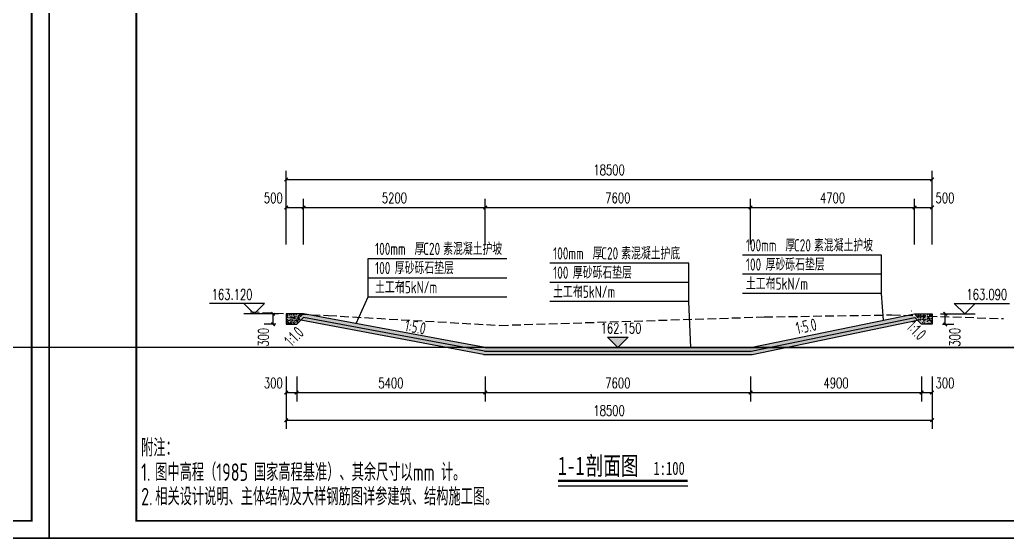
# Model space of a CAD drawing. Header units: millimetres. Extents: x -725 to 2274960, y -506 to 2980382.
# Drawn here: x 2116443 to 2144731, y 2656332 to 2671182 of the extents above; entities that cross this region are included whole.
import ezdxf

# ---------------------------------------------------------------- set-up
doc = ezdxf.new("R2010")
doc.units = ezdxf.units.MM
doc.header["$LTSCALE"] = 1000
doc.linetypes.add('DASH', pattern=[0.35, 0.25, -0.1])
for name, color, linetype in [('DIM_ELEV', 3, 'Continuous'), ('DIM_SYMB', 3, 'Continuous'), ('PUB_DIM', 3, 'Continuous'), ('PUB_TITLE', 4, 'Continuous'), ('YHG_文字', 7, 'Continuous'), ('YHJ_剖面_梁板', 4, 'Continuous'), ('YHJ_文字_公文、说明', 7, 'Continuous')]:
    doc.layers.add(name, color=color, linetype=linetype)
doc.styles.add('_TCH_DIM', font='SIMPLEX', dxfattribs={"bigfont": 'GBCBIG'})
doc.styles.add('_TCH_DIM_T3', font='SIMPLEX', dxfattribs={"width": 0.705882, "bigfont": 'GBCBIG'})
doc.styles.add('biaotilan', font='', dxfattribs={"width": 0.7})
doc.styles.add('TSSD_Rein', font='tssdeng.shx', dxfattribs={"width": 0.7, "bigfont": 'hztxt.shx'})
doc.styles.get('biaotilan').set_extended_font_data('SimSun')
doc.dimstyles.new('_TCH_ARCH_MM_M&&100', dxfattribs={"dimtxt": 297.5, "dimasz": 100, "dimexe": 250, "dimexo": 300, "dimgap": 126.25, "dimtad": 1, "dimdec": 0, "dimzin": 0, "dimdsep": 46, "dimtxsty": '_TCH_DIM_T3', "dimblk": 'ARCHTICK', "dimcen": 0.09, "dimclrt": 7, "dimazin": 2, "dimtfac": 1, "dimtdec": 0, "dimtix": 1, "dimtmove": 2, "dimatfit": 3, "dimfxl": 75, "dimtolj": 1, "dimtzin": 0, "dimarcsym": 0})

# ---------------------------------------------------------------- blocks, each defined once
blk = doc.blocks.new('HAYJZ A3')
blk.add_lwpolyline([(4975, -403417), (46975, -403417), (46975, -433117), (4975, -433117), (4975, -403417)])
at = {"const_width": 50}
blk.add_lwpolyline([(7475, -403917), (46475, -403917), (46475, -432617), (7475, -432617), (7475, -403917)], dxfattribs=at)
at = {"layer": 'PUB_TITLE'}
blk.add_lwpolyline([(4975, -433117), (46975, -433117), (46975, -403417), (4975, -403417)], close=True, dxfattribs=at)
blk = doc.blocks.new('_ArchTick')
at = {"color": 0, "linetype": 'ByBlock', "const_width": 0.4}
blk.add_lwpolyline([(-0.5, -0.5), (0.5, 0.5)], dxfattribs=at)
blk = doc.blocks.new('*D341')
at = {"layer": 'Defpoints', "color": 0, "transparency": 16777216}
for p in [(2142576, 2662760), (2142954, 2662760), (2142576, 2662460)]:
    blk.add_point(p, dxfattribs=at)
at = {"layer": 'PUB_DIM', "color": 0, "lineweight": -2, "transparency": 16777216}
for p, q in [((2142876, 2662760), (2143204, 2662760)), ((2142954, 2662460), (2142954, 2662760)), ((2142876, 2662460), (2143204, 2662460))]:
    blk.add_line(p, q, dxfattribs=at)
at = {"layer": 'PUB_DIM', "color": 0, "lineweight": -2, "transparency": 16777216, "xscale": 100, "yscale": 100, "zscale": 100}
for p, rotation in [((2142954, 2662760), 90), ((2142954, 2662460), 270)]:
    blk.add_blockref('_ArchTick', p, dxfattribs=dict(at, rotation=rotation))
at = {"layer": 'PUB_DIM', "color": 7, "transparency": 16777216, "insert": (2143229, 2662090), "char_height": 297.5, "attachment_point": 5, "rotation": 90, "style": '_TCH_DIM_T3'}
blk.add_mtext('\\A1;300', dxfattribs=at)
blk = doc.blocks.new('*D342')
at = {"layer": 'Defpoints', "color": 0, "transparency": 16777216}
for p in [(2124576, 2665805), (2124076, 2664447), (2124576, 2664447)]:
    blk.add_point(p, dxfattribs=at)
at = {"layer": 'PUB_DIM', "color": 0, "lineweight": -2, "transparency": 16777216}
for p, q in [((2124076, 2664747), (2124076, 2666055)), ((2124576, 2664747), (2124576, 2666055)), ((2124076, 2665805), (2124576, 2665805))]:
    blk.add_line(p, q, dxfattribs=at)
at = {"layer": 'PUB_DIM', "color": 0, "lineweight": -2, "transparency": 16777216, "xscale": 100, "yscale": 100, "zscale": 100, "rotation": 180}
blk.add_blockref('_ArchTick', (2124076, 2665805), dxfattribs=at)
at = {"layer": 'PUB_DIM', "color": 0, "lineweight": -2, "transparency": 16777216, "xscale": 100, "yscale": 100, "zscale": 100}
blk.add_blockref('_ArchTick', (2124576, 2665805), dxfattribs=at)
at = {"layer": 'PUB_DIM', "color": 7, "transparency": 16777216, "insert": (2123706, 2666080), "char_height": 297.5, "attachment_point": 5, "style": '_TCH_DIM_T3'}
blk.add_mtext('\\A1;500', dxfattribs=at)
blk = doc.blocks.new('*D343')
at = {"layer": 'Defpoints', "color": 0, "transparency": 16777216}
for p in [(2129776, 2665805), (2124576, 2664447), (2129776, 2664447)]:
    blk.add_point(p, dxfattribs=at)
at = {"layer": 'PUB_DIM', "color": 0, "lineweight": -2, "transparency": 16777216}
for p, q in [((2124576, 2664747), (2124576, 2666055)), ((2129776, 2664747), (2129776, 2666055)), ((2124576, 2665805), (2129776, 2665805))]:
    blk.add_line(p, q, dxfattribs=at)
at = {"layer": 'PUB_DIM', "color": 0, "lineweight": -2, "transparency": 16777216, "xscale": 100, "yscale": 100, "zscale": 100, "rotation": 180}
blk.add_blockref('_ArchTick', (2124576, 2665805), dxfattribs=at)
at = {"layer": 'PUB_DIM', "color": 0, "lineweight": -2, "transparency": 16777216, "xscale": 100, "yscale": 100, "zscale": 100}
blk.add_blockref('_ArchTick', (2129776, 2665805), dxfattribs=at)
at = {"layer": 'PUB_DIM', "color": 7, "transparency": 16777216, "insert": (2127176, 2666080), "char_height": 297.5, "attachment_point": 5, "style": '_TCH_DIM_T3'}
blk.add_mtext('\\A1;5200', dxfattribs=at)
blk = doc.blocks.new('*D344')
at = {"layer": 'Defpoints', "color": 0, "transparency": 16777216}
for p in [(2137376, 2665805), (2129776, 2664447), (2137376, 2664447)]:
    blk.add_point(p, dxfattribs=at)
at = {"layer": 'PUB_DIM', "color": 0, "lineweight": -2, "transparency": 16777216}
for p, q in [((2129776, 2664747), (2129776, 2666055)), ((2137376, 2664747), (2137376, 2666055)), ((2129776, 2665805), (2137376, 2665805))]:
    blk.add_line(p, q, dxfattribs=at)
at = {"layer": 'PUB_DIM', "color": 0, "lineweight": -2, "transparency": 16777216, "xscale": 100, "yscale": 100, "zscale": 100, "rotation": 180}
blk.add_blockref('_ArchTick', (2129776, 2665805), dxfattribs=at)
at = {"layer": 'PUB_DIM', "color": 0, "lineweight": -2, "transparency": 16777216, "xscale": 100, "yscale": 100, "zscale": 100}
blk.add_blockref('_ArchTick', (2137376, 2665805), dxfattribs=at)
at = {"layer": 'PUB_DIM', "color": 7, "transparency": 16777216, "insert": (2133576, 2666080), "char_height": 297.5, "attachment_point": 5, "style": '_TCH_DIM_T3'}
blk.add_mtext('\\A1;7600', dxfattribs=at)
blk = doc.blocks.new('*D345')
at = {"layer": 'Defpoints', "color": 0, "transparency": 16777216}
for p in [(2142076, 2665805), (2137376, 2664447), (2142076, 2664447)]:
    blk.add_point(p, dxfattribs=at)
at = {"layer": 'PUB_DIM', "color": 0, "lineweight": -2, "transparency": 16777216}
for p, q in [((2137376, 2664747), (2137376, 2666055)), ((2142076, 2664747), (2142076, 2666055)), ((2137376, 2665805), (2142076, 2665805))]:
    blk.add_line(p, q, dxfattribs=at)
at = {"layer": 'PUB_DIM', "color": 0, "lineweight": -2, "transparency": 16777216, "xscale": 100, "yscale": 100, "zscale": 100, "rotation": 180}
blk.add_blockref('_ArchTick', (2137376, 2665805), dxfattribs=at)
at = {"layer": 'PUB_DIM', "color": 0, "lineweight": -2, "transparency": 16777216, "xscale": 100, "yscale": 100, "zscale": 100}
blk.add_blockref('_ArchTick', (2142076, 2665805), dxfattribs=at)
at = {"layer": 'PUB_DIM', "color": 7, "transparency": 16777216, "insert": (2139726, 2666080), "char_height": 297.5, "attachment_point": 5, "style": '_TCH_DIM_T3'}
blk.add_mtext('\\A1;4700', dxfattribs=at)
blk = doc.blocks.new('*D346')
at = {"layer": 'Defpoints', "color": 0, "transparency": 16777216}
for p in [(2142576, 2665805), (2142076, 2664447), (2142576, 2664447)]:
    blk.add_point(p, dxfattribs=at)
at = {"layer": 'PUB_DIM', "color": 0, "lineweight": -2, "transparency": 16777216}
for p, q in [((2142076, 2664747), (2142076, 2666055)), ((2142576, 2664747), (2142576, 2666055)), ((2142076, 2665805), (2142576, 2665805))]:
    blk.add_line(p, q, dxfattribs=at)
at = {"layer": 'PUB_DIM', "color": 0, "lineweight": -2, "transparency": 16777216, "xscale": 100, "yscale": 100, "zscale": 100, "rotation": 180}
blk.add_blockref('_ArchTick', (2142076, 2665805), dxfattribs=at)
at = {"layer": 'PUB_DIM', "color": 0, "lineweight": -2, "transparency": 16777216, "xscale": 100, "yscale": 100, "zscale": 100}
blk.add_blockref('_ArchTick', (2142576, 2665805), dxfattribs=at)
at = {"layer": 'PUB_DIM', "color": 7, "transparency": 16777216, "insert": (2142946, 2666080), "char_height": 297.5, "attachment_point": 5, "style": '_TCH_DIM_T3'}
blk.add_mtext('\\A1;500', dxfattribs=at)
blk = doc.blocks.new('*D347')
at = {"layer": 'Defpoints', "color": 0, "transparency": 16777216}
for p in [(2123698, 2662760), (2124076, 2662760), (2124076, 2662460)]:
    blk.add_point(p, dxfattribs=at)
at = {"layer": 'PUB_DIM', "color": 0, "lineweight": -2, "transparency": 16777216}
for p, q in [((2123776, 2662760), (2123448, 2662760)), ((2123698, 2662460), (2123698, 2662760)), ((2123776, 2662460), (2123448, 2662460))]:
    blk.add_line(p, q, dxfattribs=at)
at = {"layer": 'PUB_DIM', "color": 0, "lineweight": -2, "transparency": 16777216, "xscale": 100, "yscale": 100, "zscale": 100}
for p, rotation in [((2123698, 2662760), 90), ((2123698, 2662460), 270)]:
    blk.add_blockref('_ArchTick', p, dxfattribs=dict(at, rotation=rotation))
at = {"layer": 'PUB_DIM', "color": 7, "transparency": 16777216, "insert": (2123423, 2662090), "char_height": 297.5, "attachment_point": 5, "rotation": 90, "style": '_TCH_DIM_T3'}
blk.add_mtext('\\A1;300', dxfattribs=at)
blk = doc.blocks.new('*D348')
at = {"layer": 'Defpoints', "color": 0, "transparency": 16777216}
for p in [(2142276, 2661267), (2142576, 2661267), (2142576, 2660503)]:
    blk.add_point(p, dxfattribs=at)
at = {"layer": 'PUB_DIM', "color": 0, "lineweight": -2, "transparency": 16777216}
for p, q in [((2142276, 2660967), (2142276, 2660253)), ((2142576, 2660967), (2142576, 2660253)), ((2142276, 2660503), (2142576, 2660503))]:
    blk.add_line(p, q, dxfattribs=at)
at = {"layer": 'PUB_DIM', "color": 0, "lineweight": -2, "transparency": 16777216, "xscale": 100, "yscale": 100, "zscale": 100, "rotation": 180}
blk.add_blockref('_ArchTick', (2142276, 2660503), dxfattribs=at)
at = {"layer": 'PUB_DIM', "color": 0, "lineweight": -2, "transparency": 16777216, "xscale": 100, "yscale": 100, "zscale": 100}
blk.add_blockref('_ArchTick', (2142576, 2660503), dxfattribs=at)
at = {"layer": 'PUB_DIM', "color": 7, "transparency": 16777216, "insert": (2142946, 2660778), "char_height": 297.5, "attachment_point": 5, "style": '_TCH_DIM_T3'}
blk.add_mtext('\\A1;300', dxfattribs=at)
blk = doc.blocks.new('*D349')
at = {"layer": 'Defpoints', "color": 0, "transparency": 16777216}
for p in [(2137376, 2661267), (2142276, 2661267), (2142276, 2660503)]:
    blk.add_point(p, dxfattribs=at)
at = {"layer": 'PUB_DIM', "color": 0, "lineweight": -2, "transparency": 16777216}
for p, q in [((2137376, 2660967), (2137376, 2660253)), ((2142276, 2660967), (2142276, 2660253)), ((2137376, 2660503), (2142276, 2660503))]:
    blk.add_line(p, q, dxfattribs=at)
at = {"layer": 'PUB_DIM', "color": 0, "lineweight": -2, "transparency": 16777216, "xscale": 100, "yscale": 100, "zscale": 100, "rotation": 180}
blk.add_blockref('_ArchTick', (2137376, 2660503), dxfattribs=at)
at = {"layer": 'PUB_DIM', "color": 0, "lineweight": -2, "transparency": 16777216, "xscale": 100, "yscale": 100, "zscale": 100}
blk.add_blockref('_ArchTick', (2142276, 2660503), dxfattribs=at)
at = {"layer": 'PUB_DIM', "color": 7, "transparency": 16777216, "insert": (2139826, 2660778), "char_height": 297.5, "attachment_point": 5, "style": '_TCH_DIM_T3'}
blk.add_mtext('\\A1;4900', dxfattribs=at)
blk = doc.blocks.new('*D350')
at = {"layer": 'Defpoints', "color": 0, "transparency": 16777216}
for p in [(2129776, 2661267), (2137376, 2661267), (2137376, 2660503)]:
    blk.add_point(p, dxfattribs=at)
at = {"layer": 'PUB_DIM', "color": 0, "lineweight": -2, "transparency": 16777216}
for p, q in [((2129776, 2660967), (2129776, 2660253)), ((2137376, 2660967), (2137376, 2660253)), ((2129776, 2660503), (2137376, 2660503))]:
    blk.add_line(p, q, dxfattribs=at)
at = {"layer": 'PUB_DIM', "color": 0, "lineweight": -2, "transparency": 16777216, "xscale": 100, "yscale": 100, "zscale": 100, "rotation": 180}
blk.add_blockref('_ArchTick', (2129776, 2660503), dxfattribs=at)
at = {"layer": 'PUB_DIM', "color": 0, "lineweight": -2, "transparency": 16777216, "xscale": 100, "yscale": 100, "zscale": 100}
blk.add_blockref('_ArchTick', (2137376, 2660503), dxfattribs=at)
at = {"layer": 'PUB_DIM', "color": 7, "transparency": 16777216, "insert": (2133576, 2660778), "char_height": 297.5, "attachment_point": 5, "style": '_TCH_DIM_T3'}
blk.add_mtext('\\A1;7600', dxfattribs=at)
blk = doc.blocks.new('*D351')
at = {"layer": 'Defpoints', "color": 0, "transparency": 16777216}
for p in [(2124376, 2661267), (2129776, 2661267), (2129776, 2660503)]:
    blk.add_point(p, dxfattribs=at)
at = {"layer": 'PUB_DIM', "color": 0, "lineweight": -2, "transparency": 16777216}
for p, q in [((2124376, 2660967), (2124376, 2660253)), ((2129776, 2660967), (2129776, 2660253)), ((2124376, 2660503), (2129776, 2660503))]:
    blk.add_line(p, q, dxfattribs=at)
at = {"layer": 'PUB_DIM', "color": 0, "lineweight": -2, "transparency": 16777216, "xscale": 100, "yscale": 100, "zscale": 100, "rotation": 180}
blk.add_blockref('_ArchTick', (2124376, 2660503), dxfattribs=at)
at = {"layer": 'PUB_DIM', "color": 0, "lineweight": -2, "transparency": 16777216, "xscale": 100, "yscale": 100, "zscale": 100}
blk.add_blockref('_ArchTick', (2129776, 2660503), dxfattribs=at)
at = {"layer": 'PUB_DIM', "color": 7, "transparency": 16777216, "insert": (2127076, 2660778), "char_height": 297.5, "attachment_point": 5, "style": '_TCH_DIM_T3'}
blk.add_mtext('\\A1;5400', dxfattribs=at)
blk = doc.blocks.new('*D352')
at = {"layer": 'Defpoints', "color": 0, "transparency": 16777216}
for p in [(2124076, 2661267), (2124376, 2661267), (2124376, 2660503)]:
    blk.add_point(p, dxfattribs=at)
at = {"layer": 'PUB_DIM', "color": 0, "lineweight": -2, "transparency": 16777216}
for p, q in [((2124076, 2660967), (2124076, 2660253)), ((2124376, 2660967), (2124376, 2660253)), ((2124076, 2660503), (2124376, 2660503))]:
    blk.add_line(p, q, dxfattribs=at)
at = {"layer": 'PUB_DIM', "color": 0, "lineweight": -2, "transparency": 16777216, "xscale": 100, "yscale": 100, "zscale": 100, "rotation": 180}
blk.add_blockref('_ArchTick', (2124076, 2660503), dxfattribs=at)
at = {"layer": 'PUB_DIM', "color": 0, "lineweight": -2, "transparency": 16777216, "xscale": 100, "yscale": 100, "zscale": 100}
blk.add_blockref('_ArchTick', (2124376, 2660503), dxfattribs=at)
at = {"layer": 'PUB_DIM', "color": 7, "transparency": 16777216, "insert": (2123706, 2660778), "char_height": 297.5, "attachment_point": 5, "style": '_TCH_DIM_T3'}
blk.add_mtext('\\A1;300', dxfattribs=at)
blk = doc.blocks.new('*D353')
at = {"layer": 'Defpoints', "color": 0, "transparency": 16777216}
for p in [(2124076, 2660967), (2142576, 2660967), (2142576, 2659714)]:
    blk.add_point(p, dxfattribs=at)
at = {"layer": 'PUB_DIM', "color": 0, "lineweight": -2, "transparency": 16777216}
for p, q in [((2124076, 2660667), (2124076, 2659464)), ((2142576, 2660667), (2142576, 2659464)), ((2124076, 2659714), (2142576, 2659714))]:
    blk.add_line(p, q, dxfattribs=at)
at = {"layer": 'PUB_DIM', "color": 0, "lineweight": -2, "transparency": 16777216, "xscale": 100, "yscale": 100, "zscale": 100, "rotation": 180}
blk.add_blockref('_ArchTick', (2124076, 2659714), dxfattribs=at)
at = {"layer": 'PUB_DIM', "color": 0, "lineweight": -2, "transparency": 16777216, "xscale": 100, "yscale": 100, "zscale": 100}
blk.add_blockref('_ArchTick', (2142576, 2659714), dxfattribs=at)
at = {"layer": 'PUB_DIM', "color": 7, "transparency": 16777216, "insert": (2133326, 2659989), "char_height": 297.5, "attachment_point": 5, "style": '_TCH_DIM_T3'}
blk.add_mtext('\\A1;18500', dxfattribs=at)
blk = doc.blocks.new('*D354')
at = {"layer": 'Defpoints', "color": 0, "transparency": 16777216}
for p in [(2142576, 2666608), (2124076, 2664747), (2142576, 2664747)]:
    blk.add_point(p, dxfattribs=at)
at = {"layer": 'PUB_DIM', "color": 0, "lineweight": -2, "transparency": 16777216}
for p, q in [((2124076, 2665047), (2124076, 2666858)), ((2142576, 2665047), (2142576, 2666858)), ((2124076, 2666608), (2142576, 2666608))]:
    blk.add_line(p, q, dxfattribs=at)
at = {"layer": 'PUB_DIM', "color": 0, "lineweight": -2, "transparency": 16777216, "xscale": 100, "yscale": 100, "zscale": 100, "rotation": 180}
blk.add_blockref('_ArchTick', (2124076, 2666608), dxfattribs=at)
at = {"layer": 'PUB_DIM', "color": 0, "lineweight": -2, "transparency": 16777216, "xscale": 100, "yscale": 100, "zscale": 100}
blk.add_blockref('_ArchTick', (2142576, 2666608), dxfattribs=at)
at = {"layer": 'PUB_DIM', "color": 7, "transparency": 16777216, "insert": (2133326, 2666883), "char_height": 297.5, "attachment_point": 5, "style": '_TCH_DIM_T3'}
blk.add_mtext('\\A1;18500', dxfattribs=at)

msp = doc.modelspace()

# ---------------------------------------------------------------- hatches: boundary and pattern name
at = {"layer": 'DIM_ELEV'}
msp.add_hatch(color=256, dxfattribs=at).paths.add_polyline_path([(2133575.9329, 2661794.0844), (2133275.9329, 2662094.0844), (2133875.9329, 2662094.0844)])
at = {"layer": 'YHJ_剖面_梁板'}
h = msp.add_hatch(dxfattribs=at)
h.set_pattern_fill('混凝土', color=8, scale=20)
h.set_pattern_definition([(50, (92312.24, -9966.64), (143.4520365, -12.550427), [15, -165]), (355, (92312.24, -9966.64), (-27.750267, 150.438427), [12, -132]), (100.4514, (92324.2, -9967.69), (115.7018763, 137.8879084), [12.748038, -140.2284224]), (46.1842, (92312.24, -9926.64), (213.44821, -33.103803), [22.5, -247.5]), (96.6356, (92330.03, -9929.4), (186.932541, 194.823574), [19.122058, -210.3426]), (351.1842, (92312.24, -9926.64), (186.932389, 194.82372), [18, -198]), (21, (92332.24, -9936.64), (119.3814104, -80.523778), [15, -165]), (326, (92332.24, -9936.64), (48.6630664, 145.030009), [12, -132]), (71.4514, (92342.19, -9943.35), (168.044526, 64.5060993), [12.748038, -140.2284224]), (37.5, (92312.24, -9966.64), (2.4319711, 66.5787708), [0, -130.4, 0, -134, 0, -132.5]), (7.5, (92312.24, -9966.64), (52.6139075, 78.8823424), [0, -76.4, 0, -127.4, 0, -50.5]), (327.5, (92267.64, -9966.64), (106.7644872, -4.51097435), [0, -50, 0, -156, 0, -207]), (317.5, (92247.64, -9966.64), (116.6372339, 20.0209965), [0, -65, 0, -103.6, 0, -147])])
edge = h.paths.add_edge_path()
edge.add_line((2124575.9329, 2662759.8712), (2124075.9329, 2662759.8712))
edge.add_line((2124075.9329, 2662759.8712), (2124075.9329, 2662459.8712))
edge.add_line((2124075.9329, 2662459.8712), (2124375.9329, 2662459.8712))
h = msp.add_hatch(dxfattribs=at)
h.set_pattern_fill('混凝土', color=8, scale=50)
h.set_pattern_definition([(50, (0, 0), (358.630091, -31.376067), [37.5, -412.5]), (355, (0, 0), (-69.375667, 376.096067), [30, -330]), (100.4514, (29.9, -2.6), (289.25469, 344.71977), [31.870095, -350.571056]), (46.1842, (0, 100), (533.620524, -82.75951), [56.25, -618.75]), (96.6356, (44.47, 93.1), (467.33135, 487.058935), [47.80514, -525.8565]), (351.1842, (0, 100), (467.33097, 487.0593), [45, -495]), (21, (50, 75), (298.453526, -201.309445), [37.5, -412.5]), (326, (50, 75), (121.657666, 362.575023), [30, -330]), (71.4514, (74.87, 58.22), (420.111314, 161.26525), [31.870095, -350.571056]), (37.5, (0, 0), (6.0799277, 166.446927), [0, -326, 0, -335, 0, -331.25]), (7.5, (0, 0), (131.534769, 197.205856), [0, -191, 0, -318.5, 0, -126.25]), (327.5, (-111.5, 0), (266.911218, -11.277436), [0, -125, 0, -390, 0, -517.5]), (317.5, (-161.5, 0), (291.593085, 50.052491), [0, -162.5, 0, -259, 0, -367.5])])
h.paths.add_polyline_path([(2129775.9329, 2661794.0844), (2124687.2253, 2662739.2011), (2124242.0266, 2662759.8712), (2124075.9329, 2662759.8712), (2124075.9329, 2662459.8712), (2124375.9329, 2662459.8712), (2124568.0639, 2662652.0023), (2129752.3261, 2661694.0844), (2137399.5397, 2661694.0844), (2142083.8018, 2662652.0023), (2142275.9329, 2662459.8712), (2142575.9329, 2662459.8712), (2142575.9329, 2662691.5179), (2141859.4808, 2662715.3932), (2137375.9329, 2661794.0844)])
h = msp.add_hatch(dxfattribs=at)
h.set_pattern_fill('混凝土', color=8, scale=20)
h.set_pattern_definition([(50, (86675.39, -9966.64), (143.4520365, -12.550427), [15, -165]), (355, (86675.39, -9966.64), (-27.750267, 150.438427), [12, -132]), (100.4514, (86687.34, -9967.69), (115.7018763, 137.8879084), [12.748038, -140.2284224]), (46.1842, (86675.39, -9926.64), (213.44821, -33.103803), [22.5, -247.5]), (96.6356, (86693.18, -9929.4), (186.932541, 194.823574), [19.122058, -210.3426]), (351.1842, (86675.4, -9926.64), (186.932389, 194.82372), [18, -198]), (21, (86695.39, -9936.64), (119.3814104, -80.523778), [15, -165]), (326, (86695.39, -9936.64), (48.6630664, 145.030009), [12, -132]), (71.4514, (86705.34, -9943.35), (168.044526, 64.5060993), [12.748038, -140.2284224]), (37.5, (86675.39, -9966.64), (2.4319711, 66.5787708), [0, -130.4, 0, -134, 0, -132.5]), (7.5, (86675.39, -9966.64), (52.6139075, 78.8823424), [0, -76.4, 0, -127.4, 0, -50.5]), (327.5, (86630.79, -9966.64), (106.7644872, -4.51097435), [0, -50, 0, -156, 0, -207]), (317.5, (86610.79, -9966.64), (116.6372339, 20.0209965), [0, -65, 0, -103.6, 0, -147])])
edge = h.paths.add_edge_path()
edge.add_line((2142075.9329, 2662759.8712), (2142575.9329, 2662759.8712))
edge.add_line((2142575.9329, 2662759.8712), (2142575.9329, 2662459.8712))
edge.add_line((2142575.9329, 2662459.8712), (2142275.9329, 2662459.8712))
h = msp.add_hatch(dxfattribs=at)
h.set_pattern_fill('粉刷', color=8, scale=25)
h.set_pattern_definition([(37.5, (0, 0), (-3.1496679, 96.3411885), [0, -76, 0, -85, 0, -81.25]), (7.5, (0, 0), (88.4888353, 141.1073033), [0, -41, 0, -68.5, 0, -26.25]), (327.5, (-61.5, 0), (155.707093, 0.2829527), [0, -25, 0, -90, 0, -117.5]), (317.5, (-61.5, 0), (150.30633, 43.883778), [0, -12.5, 0, -59, 0, -67.5])])
h.paths.add_polyline_path([(2129752.3261, 2661694.0844), (2124568.0639, 2662652.0023), (2124493.5283, 2662577.4667), (2129728.7193, 2661594.0844), (2137423.1465, 2661594.0844), (2142158.3374, 2662577.4667), (2142083.8018, 2662652.0023), (2137399.5397, 2661694.0844)])

# ---------------------------------------------------------------- linework, layer by layer
msp.add_lwpolyline([(2129775.9329, 2661794.0844), (2147581.4388, 2661794.0844), (2113700.5816, 2661794.0844)])
at = {"layer": 'DIM_ELEV'}
for p, q in [((2123457.4902, 2663059.8712), (2121880.9902, 2663059.8712)), ((2123157.4902, 2662759.8712), (2122857.4902, 2663059.8712)), ((2123157.4902, 2662759.8712), (2123457.4902, 2663059.8712)), ((2123857.4902, 2662759.8712), (2122857.4902, 2662759.8712)), ((2141990.3399, 2662845.4642), (2141989.7399, 2662846.0642)), ((2141989.7399, 2662846.0642), (2141992.8929, 2662846.0642)), ((2141990.3399, 2662845.4642), (2141990.9399, 2662846.0642)), ((2133575.9329, 2661794.0844), (2133275.9329, 2662094.0844)), ((2133275.9329, 2662094.0844), (2133875.9329, 2662094.0844)), ((2133575.9329, 2661794.0844), (2133875.9329, 2662094.0844))]:
    msp.add_line(p, q, dxfattribs=at)
at = {"layer": 'DIM_SYMB'}
for p, q in [((2141127.9274, 2664441.9827), (2137150.179, 2664441.9827)), ((2141127.9274, 2663342.9827), (2141127.9274, 2664441.9827)), ((2126422.7164, 2663242.3985), (2126422.7164, 2664341.3985)), ((2126422.7164, 2664341.3985), (2130400.4648, 2664341.3985)), ((2135606.2211, 2664210.542), (2131628.4727, 2664210.542)), ((2135606.2211, 2663111.542), (2135606.2211, 2664210.542)), ((2141127.9274, 2663892.4827), (2137150.179, 2663892.4827)), ((2126422.7164, 2663791.8985), (2130400.4648, 2663791.8985)), ((2135606.2211, 2663661.042), (2131628.4727, 2663661.042)), ((2141127.9274, 2663342.9827), (2137150.179, 2663342.9827)), ((2141187.7776, 2662577.3673), (2141127.9274, 2663342.9827)), ((2126078.7036, 2662480.7643), (2126422.7164, 2663242.3985)), ((2126422.7164, 2663242.3985), (2130400.4648, 2663242.3985)), ((2135606.2211, 2663111.542), (2131628.4727, 2663111.542)), ((2135666.0713, 2661796.4266), (2135606.2211, 2663111.542))]:
    msp.add_line(p, q, dxfattribs=at)
at = {"layer": 'DIM_SYMB', "const_width": 70}
msp.add_lwpolyline([(2131861.8239, 2657976.9443), (2135578.4906, 2657976.9443)], dxfattribs=at)
at = {"layer": 'DIM_SYMB'}
msp.add_lwpolyline([(2131861.8239, 2657836.9443), (2135578.4906, 2657836.9443)], dxfattribs=at)
at = {"layer": 'PUB_DIM'}
for p, q in [((2143514.195, 2662759.8712), (2143214.195, 2663059.8712)), ((2143214.195, 2663059.8712), (2144790.695, 2663059.8712)), ((2143514.195, 2662759.8712), (2143814.195, 2663059.8712)), ((2142814.195, 2662759.8712), (2143814.195, 2662759.8712))]:
    msp.add_line(p, q, dxfattribs=at)
at = {"layer": 'YHJ_剖面_梁板', "color": 1, "linetype": 'DASH'}
msp.add_lwpolyline([(2123050.7136, 2662815.1827), (2125273.7601, 2662711.9689), (2130195.6571, 2662429.0721), (2137767.7409, 2662670.8218), (2141422.4527, 2662729.957), (2144623.8994, 2662623.2705)], dxfattribs=at)
at = {"layer": 'YHJ_剖面_梁板'}
for points in [[(2124575.9329, 2662759.8712), (2124075.9329, 2662759.8712), (2124075.9329, 2662459.8712), (2124375.9329, 2662459.8712)], [(2129775.9329, 2661794.0844), (2124575.9329, 2662759.8712)], [(2137375.9329, 2661794.0844), (2142075.9329, 2662759.8712)], [(2142075.9329, 2662759.8712), (2142575.9329, 2662759.8712), (2142575.9329, 2662459.8712), (2142275.9329, 2662459.8712)], [(2124375.9329, 2662459.8712), (2124568.0639, 2662652.0023)], [(2129728.7193, 2661594.0844), (2124493.5283, 2662577.4667)], [(2129752.3261, 2661694.0844), (2124568.0639, 2662652.0023)], [(2137399.5397, 2661694.0844), (2142083.8018, 2662652.0023)], [(2137423.1465, 2661594.0844), (2142158.3374, 2662577.4667)], [(2142275.9329, 2662459.8712), (2142083.8018, 2662652.0023)], [(2129728.7193, 2661594.0844), (2137423.1465, 2661594.0844)], [(2129752.3261, 2661694.0844), (2137399.5397, 2661694.0844)], [(2129775.9329, 2661794.0844), (2137375.9329, 2661794.0844)]]:
    msp.add_lwpolyline(points, dxfattribs=at)

# ---------------------------------------------------------------- block references
for p in [(2070308.4813, 3089449.0067), (2112308.4813, 3089449.0067)]:
    msp.add_blockref('HAYJZ A3', p)

# ---------------------------------------------------------------- texts
at = {"layer": 'DIM_ELEV', "color": 7, "style": '_TCH_DIM', "width": 0.705882}
for s, height, p in [('163.120', 297.5, (2121940.9902, 2663164.8712)), ('163.201', 0.595, (2141990.6129, 2662846.2742)), ('162.150', 297.5, (2133081.9329, 2662199.0844))]:
    msp.add_text(s, height=height, dxfattribs=at).set_placement(p)
at = {"layer": 'DIM_SYMB', "color": 7, "width": 0.7}
for s, height, style, p in [('100mm', 350, 'TSSD_Rein', (2126622.2164, 2664446.3985)), ('厚', 350, 'TSSD_Rein', (2127752.9856, 2664446.3985)), ('C20', 350, 'TSSD_Rein', (2127997.9856, 2664446.3985)), ('素混凝土护坡', 350, 'TSSD_Rein', (2128572.7933, 2664446.3985)), ('素混凝土护底', 350, 'TSSD_Rein', (2133673.0929, 2664315.542)), ('100mm', 350, 'TSSD_Rein', (2137244.2223, 2664546.9827)), ('厚', 350, 'TSSD_Rein', (2138374.9915, 2664546.9827)), ('C20', 350, 'TSSD_Rein', (2138619.9915, 2664546.9827)), ('素混凝土护坡', 350, 'TSSD_Rein', (2139194.7992, 2664546.9827)), ('100mm', 350, 'TSSD_Rein', (2131722.516, 2664315.542)), ('厚', 350, 'TSSD_Rein', (2132853.2852, 2664315.542)), ('C20', 350, 'TSSD_Rein', (2133098.2852, 2664315.542)), ('100', 350, 'TSSD_Rein', (2126622.2164, 2663896.8985)), ('厚砂砾石垫层', 350, 'TSSD_Rein', (2127187.601, 2663896.8985)), ('厚砂砾石垫层', 350, 'TSSD_Rein', (2132287.9006, 2663766.042)), ('100', 350, 'TSSD_Rein', (2137244.2223, 2663997.4827)), ('厚砂砾石垫层', 350, 'TSSD_Rein', (2137809.6069, 2663997.4827)), ('100', 350, 'TSSD_Rein', (2131722.516, 2663766.042)), ('土工布', 350, 'TSSD_Rein', (2126622.2164, 2663347.3985)), ('15kN/m', 350, 'TSSD_Rein', (2127357.2164, 2663347.3985)), ('土工布', 350, 'TSSD_Rein', (2131722.516, 2663216.542)), ('15kN/m', 350, 'TSSD_Rein', (2132457.516, 2663216.542)), ('土工布', 350, 'TSSD_Rein', (2137244.2223, 2663447.9827)), ('15kN/m', 350, 'TSSD_Rein', (2137979.2223, 2663447.9827)), ('剖面图', 528.69198, 'biaotilan', (2132655.748, 2658146.1001)), ('1-1', 528.69198, 'biaotilan', (2131861.8239, 2658146.1001)), ('1:100', 377.63713, 'biaotilan', (2134595.3682, 2658146.1001))]:
    msp.add_text(s, height=height, dxfattribs=dict(at, style=style)).set_placement(p)
at = {"layer": 'PUB_DIM', "color": 7, "style": '_TCH_DIM', "width": 0.705882}
msp.add_text('163.090', height=297.5, dxfattribs=at).set_placement((2143560.695, 2663164.8712))
at = {"layer": 'YHG_文字', "style": 'TSSD_Rein', "width": 0.7}
for s, rotation, p in [('1:5.0', 349.47844322, (2127454.4921, 2662265.3886)), ('1:5.0', 11.61187693, (2138716.8465, 2662172.6837)), ('1:1.0', 315, (2141816.6555, 2662354.7466)), ('1:1.0', 45, (2124230.8756, 2661797.544))]:
    msp.add_text(s, height=350, rotation=rotation, dxfattribs=at).set_placement(p)
at = {"layer": 'YHJ_文字_公文、说明', "style": 'TSSD_Rein', "width": 0.7}
for s, p in [('附注：', (2119920.3077, 2658674.6761)), ('1.', (2119920.3077, 2657974.6761)), ('图中高程（', (2120324.1538, 2657974.6761)), ('1985', (2122074.1538, 2657974.6761)), ('国家高程基准）、其余尺寸以', (2123151.0769, 2657974.6761)), ('计。', (2128508.7692, 2657974.6761)), ('mm', (2127701.0769, 2657974.6761)), ('2.', (2119920.3077, 2657274.6761)), ('相关设计说明、主体结构及大样钢筋图详参建筑、结构施工图。', (2120324.1538, 2657274.6761))]:
    msp.add_text(s, height=500, dxfattribs=at).set_placement(p)

# ---------------------------------------------------------------- dimensions: what is measured, and where the dimension line sits
at = {"layer": 'PUB_DIM'}
for p1, p2, distance, picture, middle in [((2124075.9329, 2664747.0453), (2142575.9329, 2664747.0453), 1860.5721, '*D354', (2133325.9329, 2666882.6174)), ((2124575.9329, 2664447.0453), (2129775.9329, 2664447.0453), 1357.749, '*D343', (2127175.9329, 2666079.7942)), ((2129775.9329, 2664447.0453), (2137375.9329, 2664447.0453), 1357.749, '*D344', (2133575.9329, 2666079.7942)), ((2137375.9329, 2664447.0453), (2142075.9329, 2664447.0453), 1357.749, '*D345', (2139725.9329, 2666079.7942)), ((2124375.9329, 2661267.0379), (2129775.9329, 2661267.0379), -764.2206, '*D351', (2127075.9329, 2660777.8173)), ((2129775.9329, 2661267.0379), (2137375.9329, 2661267.0379), -764.2206, '*D350', (2133575.9329, 2660777.8173)), ((2137375.9329, 2661267.0379), (2142275.9329, 2661267.0379), -764.2206, '*D349', (2139825.9329, 2660777.8173)), ((2124075.9329, 2660967.0379), (2142575.9329, 2660967.0379), -1252.6601, '*D353', (2133325.9329, 2659989.3778))]:
    dim = msp.add_aligned_dim(p1=p1, p2=p2, distance=distance, dimstyle='_TCH_ARCH_MM_M&&100', dxfattribs=at)
    dim.commit()
    dim.dimension.update_dxf_attribs({"geometry": picture, "text_midpoint": middle})
for base, p1, p2, angle, picture, middle in [((2124575.9329, 2665804.7942), (2124075.9329, 2664447.0453), (2124575.9329, 2664447.0453), 0, '*D342', (2123705.9329, 2666079.7942)), ((2142575.9329, 2665804.7942), (2142075.9329, 2664447.0453), (2142575.9329, 2664447.0453), 0, '*D346', (2142945.9329, 2666079.7942)), ((2123698.2525, 2662759.8712), (2124075.9329, 2662459.8712), (2124075.9329, 2662759.8712), 90, '*D347', (2123423.2525, 2662089.8712)), ((2142953.6132, 2662759.8712), (2142575.9329, 2662459.8712), (2142575.9329, 2662759.8712), 90, '*D341', (2143228.6132, 2662089.8712)), ((2124375.9329, 2660502.8173), (2124075.9329, 2661267.0379), (2124375.9329, 2661267.0379), 0, '*D352', (2123705.9329, 2660777.8173)), ((2142575.9329, 2660502.8173), (2142275.9329, 2661267.0379), (2142575.9329, 2661267.0379), 0, '*D348', (2142945.9329, 2660777.8173))]:
    dim = msp.add_linear_dim(base=base, p1=p1, p2=p2, angle=angle, dimstyle='_TCH_ARCH_MM_M&&100', dxfattribs=at)
    dim.commit()
    dim.dimension.update_dxf_attribs({"geometry": picture, "text_midpoint": middle, "dimtype": 161})

doc.saveas('drawing.dxf')
